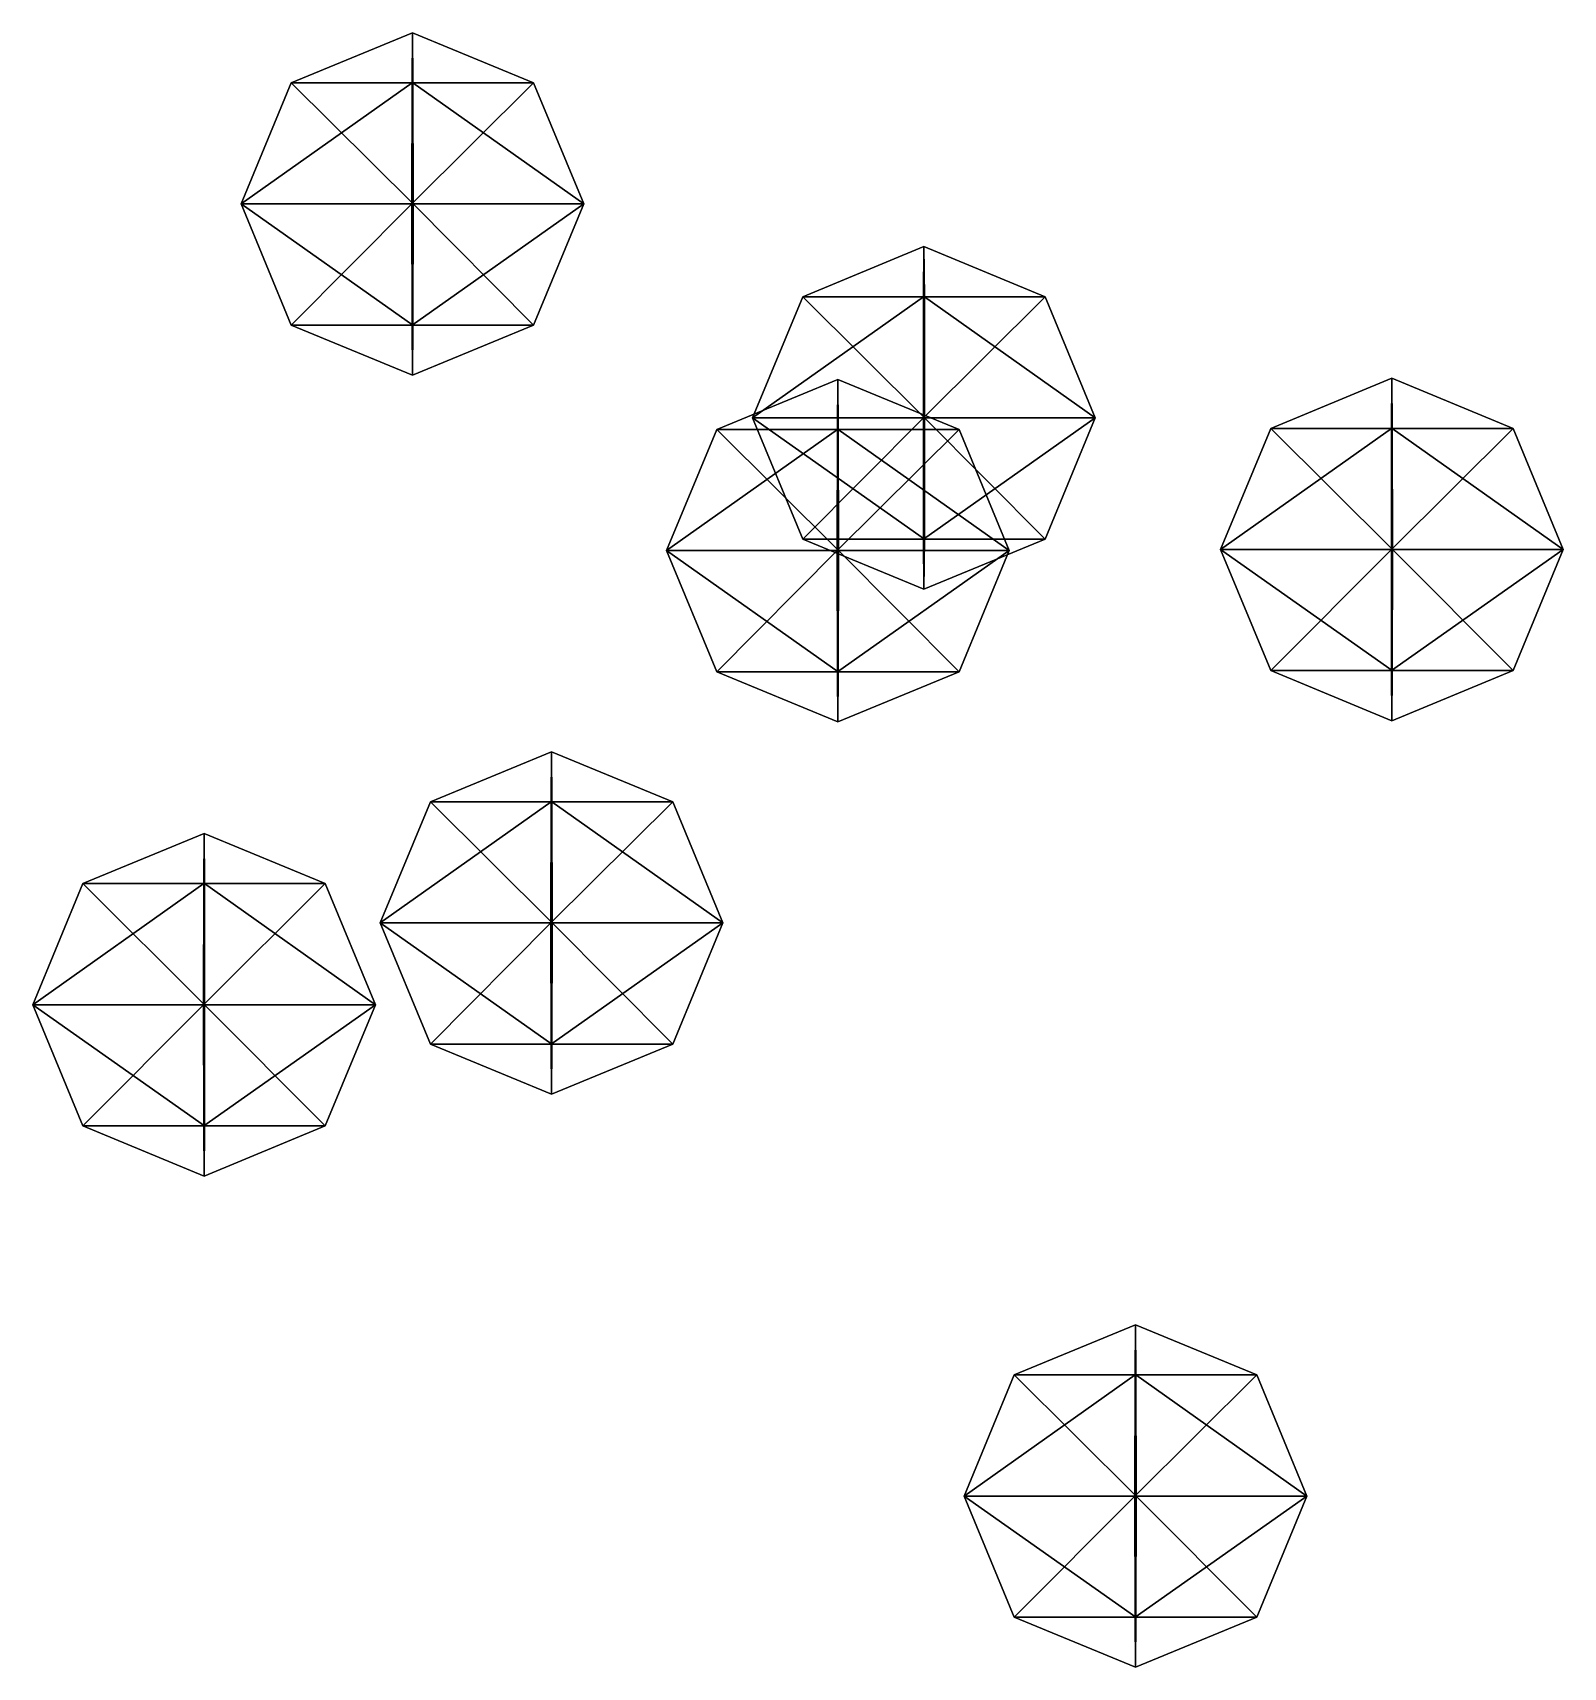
# Model space of a CAD drawing. Header units: metres. Extents: x -221 to 289, y -256 to 250.
# Drawn here: x 187.73 to 223.45, y -56.22 to -18.05 of the extents above; entities that cross this region are included whole.
import ezdxf

# ---------------------------------------------------------------- set-up
doc = ezdxf.new("R2010")
doc.units = ezdxf.units.M

msp = doc.modelspace()

# ---------------------------------------------------------------- linework, layer by layer
for p, q in [((196.59258, -18.046234, -926.6094), (193.76416, -19.217808, -926.5999)), ((196.59258, -18.046234, -926.6094), (196.58311, -19.217808, -929.4378)), ((196.59258, -18.046234, -926.6094), (199.42099, -19.217808, -926.61884)), ((196.59258, -18.046234, -926.6094), (196.60204, -19.217808, -923.78094)), ((193.76416, -19.217808, -926.5999), (192.59259, -22.046234, -926.596)), ((196.58311, -19.217808, -929.4378), (192.59259, -22.046234, -926.596)), ((196.60204, -19.217808, -923.78094), (193.76416, -19.217808, -926.5999)), ((193.76416, -19.217808, -926.5999), (196.58311, -19.217808, -929.4378)), ((193.76416, -19.217808, -926.5999), (196.60596, -22.046234, -922.6094)), ((196.58311, -19.217808, -929.4378), (196.5792, -22.046234, -930.6094)), ((199.42099, -19.217808, -926.61884), (196.5792, -22.046234, -930.6094)), ((196.58311, -19.217808, -929.4378), (199.42099, -19.217808, -926.61884)), ((199.42099, -19.217808, -926.61884), (196.60204, -19.217808, -923.78094)), ((196.60204, -19.217808, -923.78094), (200.59256, -22.046234, -926.62274)), ((196.60204, -19.217808, -923.78094), (196.60596, -22.046234, -922.6094)), ((199.42099, -19.217808, -926.61884), (200.59256, -22.046234, -926.62274)), ((196.60596, -22.046234, -922.6094), (192.59259, -22.046234, -926.596)), ((192.59259, -22.046234, -926.596), (196.5792, -22.046234, -930.6094)), ((192.59259, -22.046234, -926.596), (196.60204, -24.87466, -923.78094)), ((192.59259, -22.046234, -926.596), (193.76416, -24.87466, -926.5999)), ((196.5792, -22.046234, -930.6094), (193.76416, -24.87466, -926.5999)), ((196.5792, -22.046234, -930.6094), (200.59256, -22.046234, -926.62274)), ((196.5792, -22.046234, -930.6094), (196.58311, -24.87466, -929.4378)), ((200.59256, -22.046234, -926.62274), (196.58311, -24.87466, -929.4378)), ((196.60596, -22.046234, -922.6094), (196.60204, -24.87466, -923.78094)), ((200.59256, -22.046234, -926.62274), (196.60596, -22.046234, -922.6094)), ((196.60596, -22.046234, -922.6094), (199.42099, -24.87466, -926.61884)), ((200.59256, -22.046234, -926.62274), (199.42099, -24.87466, -926.61884)), ((208.53133, -23.041367, -926.74585), (205.70291, -24.21294, -926.7364)), ((208.53133, -23.041367, -926.74585), (208.52187, -24.21294, -929.5743)), ((208.53133, -23.041367, -926.74585), (211.35974, -24.21294, -926.7553)), ((208.53133, -23.041367, -926.74585), (208.54079, -24.21294, -923.9174)), ((205.70291, -24.21294, -926.7364), (204.53134, -27.041367, -926.7325)), ((208.52187, -24.21294, -929.5743), (204.53134, -27.041367, -926.7325)), ((208.54079, -24.21294, -923.9174), (205.70291, -24.21294, -926.7364)), ((205.70291, -24.21294, -926.7364), (208.52187, -24.21294, -929.5743)), ((205.70291, -24.21294, -926.7364), (208.54471, -27.041367, -922.74585)), ((208.52187, -24.21294, -929.5743), (208.51794, -27.041367, -930.74585)), ((211.35974, -24.21294, -926.7553), (208.51794, -27.041367, -930.74585)), ((208.52187, -24.21294, -929.5743), (211.35974, -24.21294, -926.7553)), ((211.35974, -24.21294, -926.7553), (208.54079, -24.21294, -923.9174)), ((208.54079, -24.21294, -923.9174), (212.53131, -27.041367, -926.7592)), ((208.54079, -24.21294, -923.9174), (208.54471, -27.041367, -922.74585)), ((211.35974, -24.21294, -926.7553), (212.53131, -27.041367, -926.7592)), ((196.60204, -24.87466, -923.78094), (193.76416, -24.87466, -926.5999)), ((193.76416, -24.87466, -926.5999), (196.58311, -24.87466, -929.4378)), ((193.76416, -24.87466, -926.5999), (196.59258, -26.046234, -926.6094)), ((196.58311, -24.87466, -929.4378), (199.42099, -24.87466, -926.61884)), ((196.58311, -24.87466, -929.4378), (196.59258, -26.046234, -926.6094)), ((199.42099, -24.87466, -926.61884), (196.59258, -26.046234, -926.6094)), ((196.60204, -24.87466, -923.78094), (196.59258, -26.046234, -926.6094)), ((199.42099, -24.87466, -926.61884), (196.60204, -24.87466, -923.78094)), ((206.52235, -26.140656, -933.91516), (203.69394, -27.31223, -933.9057)), ((206.52235, -26.140656, -933.91516), (206.5129, -27.31223, -936.7436)), ((206.52235, -26.140656, -933.91516), (209.35077, -27.31223, -933.9246)), ((206.52235, -26.140656, -933.91516), (206.53181, -27.31223, -931.08673)), ((219.45406, -26.114807, -941.6139), (216.62564, -27.28638, -941.60443)), ((219.45406, -26.114807, -941.6139), (219.4446, -27.28638, -944.4423)), ((219.45406, -26.114807, -941.6139), (222.28247, -27.28638, -941.62335)), ((219.45406, -26.114807, -941.6139), (219.46352, -27.28638, -938.78546)), ((208.54471, -27.041367, -922.74585), (204.53134, -27.041367, -926.7325)), ((204.53134, -27.041367, -926.7325), (208.51794, -27.041367, -930.74585)), ((204.53134, -27.041367, -926.7325), (208.54079, -29.869793, -923.9174)), ((204.53134, -27.041367, -926.7325), (205.70291, -29.869793, -926.7364)), ((208.51794, -27.041367, -930.74585), (205.70291, -29.869793, -926.7364)), ((208.51794, -27.041367, -930.74585), (212.53131, -27.041367, -926.7592)), ((208.51794, -27.041367, -930.74585), (208.52187, -29.869793, -929.5743)), ((212.53131, -27.041367, -926.7592), (208.52187, -29.869793, -929.5743)), ((208.54471, -27.041367, -922.74585), (208.54079, -29.869793, -923.9174)), ((212.53131, -27.041367, -926.7592), (208.54471, -27.041367, -922.74585)), ((208.54471, -27.041367, -922.74585), (211.35974, -29.869793, -926.7553)), ((212.53131, -27.041367, -926.7592), (211.35974, -29.869793, -926.7553)), ((203.69394, -27.31223, -933.9057), (202.52237, -30.140656, -933.9018)), ((206.5129, -27.31223, -936.7436), (202.52237, -30.140656, -933.9018)), ((206.53181, -27.31223, -931.08673), (203.69394, -27.31223, -933.9057)), ((203.69394, -27.31223, -933.9057), (206.5129, -27.31223, -936.7436)), ((203.69394, -27.31223, -933.9057), (206.53574, -30.140656, -929.91516)), ((206.5129, -27.31223, -936.7436), (206.50897, -30.140656, -937.91516)), ((209.35077, -27.31223, -933.9246), (206.50897, -30.140656, -937.91516)), ((206.5129, -27.31223, -936.7436), (209.35077, -27.31223, -933.9246)), ((209.35077, -27.31223, -933.9246), (206.53181, -27.31223, -931.08673)), ((206.53181, -27.31223, -931.08673), (210.52234, -30.140656, -933.9285)), ((206.53181, -27.31223, -931.08673), (206.53574, -30.140656, -929.91516)), ((209.35077, -27.31223, -933.9246), (210.52234, -30.140656, -933.9285)), ((216.62564, -27.28638, -941.60443), (215.45407, -30.114807, -941.6005)), ((219.4446, -27.28638, -944.4423), (215.45407, -30.114807, -941.6005)), ((219.46352, -27.28638, -938.78546), (216.62564, -27.28638, -941.60443)), ((216.62564, -27.28638, -941.60443), (219.4446, -27.28638, -944.4423)), ((216.62564, -27.28638, -941.60443), (219.46744, -30.114807, -937.6139)), ((219.4446, -27.28638, -944.4423), (219.44067, -30.114807, -945.6139)), ((222.28247, -27.28638, -941.62335), (219.44067, -30.114807, -945.6139)), ((219.4446, -27.28638, -944.4423), (222.28247, -27.28638, -941.62335)), ((222.28247, -27.28638, -941.62335), (219.46352, -27.28638, -938.78546)), ((219.46352, -27.28638, -938.78546), (223.45404, -30.114807, -941.62726)), ((219.46352, -27.28638, -938.78546), (219.46744, -30.114807, -937.6139)), ((222.28247, -27.28638, -941.62335), (223.45404, -30.114807, -941.62726)), ((206.53574, -30.140656, -929.91516), (202.52237, -30.140656, -933.9018)), ((202.52237, -30.140656, -933.9018), (206.50897, -30.140656, -937.91516)), ((202.52237, -30.140656, -933.9018), (206.53181, -32.96908, -931.08673)), ((202.52237, -30.140656, -933.9018), (203.69394, -32.96908, -933.9057)), ((206.50897, -30.140656, -937.91516), (203.69394, -32.96908, -933.9057)), ((208.54079, -29.869793, -923.9174), (205.70291, -29.869793, -926.7364)), ((205.70291, -29.869793, -926.7364), (208.52187, -29.869793, -929.5743)), ((205.70291, -29.869793, -926.7364), (208.53133, -31.041367, -926.74585)), ((206.50897, -30.140656, -937.91516), (210.52234, -30.140656, -933.9285)), ((206.50897, -30.140656, -937.91516), (206.5129, -32.96908, -936.7436)), ((210.52234, -30.140656, -933.9285), (206.5129, -32.96908, -936.7436)), ((206.53574, -30.140656, -929.91516), (206.53181, -32.96908, -931.08673)), ((210.52234, -30.140656, -933.9285), (206.53574, -30.140656, -929.91516)), ((206.53574, -30.140656, -929.91516), (209.35077, -32.96908, -933.9246)), ((208.52187, -29.869793, -929.5743), (211.35974, -29.869793, -926.7553)), ((208.52187, -29.869793, -929.5743), (208.53133, -31.041367, -926.74585)), ((211.35974, -29.869793, -926.7553), (208.53133, -31.041367, -926.74585)), ((208.54079, -29.869793, -923.9174), (208.53133, -31.041367, -926.74585)), ((211.35974, -29.869793, -926.7553), (208.54079, -29.869793, -923.9174)), ((210.52234, -30.140656, -933.9285), (209.35077, -32.96908, -933.9246)), ((219.46744, -30.114807, -937.6139), (215.45407, -30.114807, -941.6005)), ((215.45407, -30.114807, -941.6005), (219.44067, -30.114807, -945.6139)), ((215.45407, -30.114807, -941.6005), (219.46352, -32.943233, -938.78546)), ((215.45407, -30.114807, -941.6005), (216.62564, -32.943233, -941.60443)), ((219.44067, -30.114807, -945.6139), (216.62564, -32.943233, -941.60443)), ((219.44067, -30.114807, -945.6139), (223.45404, -30.114807, -941.62726)), ((219.44067, -30.114807, -945.6139), (219.4446, -32.943233, -944.4423)), ((223.45404, -30.114807, -941.62726), (219.4446, -32.943233, -944.4423)), ((219.46744, -30.114807, -937.6139), (219.46352, -32.943233, -938.78546)), ((223.45404, -30.114807, -941.62726), (219.46744, -30.114807, -937.6139)), ((219.46744, -30.114807, -937.6139), (222.28247, -32.943233, -941.62335)), ((223.45404, -30.114807, -941.62726), (222.28247, -32.943233, -941.62335)), ((206.53181, -32.96908, -931.08673), (203.69394, -32.96908, -933.9057)), ((203.69394, -32.96908, -933.9057), (206.5129, -32.96908, -936.7436)), ((203.69394, -32.96908, -933.9057), (206.52235, -34.140656, -933.91516)), ((206.5129, -32.96908, -936.7436), (209.35077, -32.96908, -933.9246)), ((206.5129, -32.96908, -936.7436), (206.52235, -34.140656, -933.91516)), ((209.35077, -32.96908, -933.9246), (206.52235, -34.140656, -933.91516)), ((206.53181, -32.96908, -931.08673), (206.52235, -34.140656, -933.91516)), ((209.35077, -32.96908, -933.9246), (206.53181, -32.96908, -931.08673)), ((219.46352, -32.943233, -938.78546), (216.62564, -32.943233, -941.60443)), ((216.62564, -32.943233, -941.60443), (219.4446, -32.943233, -944.4423)), ((216.62564, -32.943233, -941.60443), (219.45406, -34.114807, -941.6139)), ((219.4446, -32.943233, -944.4423), (222.28247, -32.943233, -941.62335)), ((219.4446, -32.943233, -944.4423), (219.45406, -34.114807, -941.6139)), ((222.28247, -32.943233, -941.62335), (219.45406, -34.114807, -941.6139)), ((219.46352, -32.943233, -938.78546), (219.45406, -34.114807, -941.6139)), ((222.28247, -32.943233, -941.62335), (219.46352, -32.943233, -938.78546)), ((199.83812, -34.835526, -922.66113), (197.0097, -36.0071, -922.6517)), ((199.83812, -34.835526, -922.66113), (199.82866, -36.0071, -925.48956)), ((199.83812, -34.835526, -922.66113), (202.66653, -36.0071, -922.6706)), ((199.83812, -34.835526, -922.66113), (199.84758, -36.0071, -919.8327)), ((197.0097, -36.0071, -922.6517), (195.83813, -38.835526, -922.64777)), ((199.82866, -36.0071, -925.48956), (195.83813, -38.835526, -922.64777)), ((199.84758, -36.0071, -919.8327), (197.0097, -36.0071, -922.6517)), ((197.0097, -36.0071, -922.6517), (199.82866, -36.0071, -925.48956)), ((197.0097, -36.0071, -922.6517), (199.8515, -38.835526, -918.66113)), ((199.82866, -36.0071, -925.48956), (199.82474, -38.835526, -926.66113)), ((202.66653, -36.0071, -922.6706), (199.82474, -38.835526, -926.66113)), ((199.82866, -36.0071, -925.48956), (202.66653, -36.0071, -922.6706)), ((202.66653, -36.0071, -922.6706), (199.84758, -36.0071, -919.8327)), ((199.84758, -36.0071, -919.8327), (203.8381, -38.835526, -922.6745)), ((199.84758, -36.0071, -919.8327), (199.8515, -38.835526, -918.66113)), ((202.66653, -36.0071, -922.6706), (203.8381, -38.835526, -922.6745)), ((191.72829, -36.744644, -938.62976), (188.89987, -37.916218, -938.6203)), ((191.72829, -36.744644, -938.62976), (191.71883, -37.916218, -941.4582)), ((191.72829, -36.744644, -938.62976), (194.5567, -37.916218, -938.6392)), ((191.72829, -36.744644, -938.62976), (191.73775, -37.916218, -935.80133)), ((188.89987, -37.916218, -938.6203), (187.7283, -40.744644, -938.6164)), ((191.71883, -37.916218, -941.4582), (187.7283, -40.744644, -938.6164)), ((191.73775, -37.916218, -935.80133), (188.89987, -37.916218, -938.6203)), ((188.89987, -37.916218, -938.6203), (191.71883, -37.916218, -941.4582)), ((188.89987, -37.916218, -938.6203), (191.74167, -40.744644, -934.62976)), ((191.71883, -37.916218, -941.4582), (191.7149, -40.744644, -942.62976)), ((194.5567, -37.916218, -938.6392), (191.7149, -40.744644, -942.62976)), ((191.71883, -37.916218, -941.4582), (194.5567, -37.916218, -938.6392)), ((194.5567, -37.916218, -938.6392), (191.73775, -37.916218, -935.80133)), ((191.73775, -37.916218, -935.80133), (195.72827, -40.744644, -938.6431)), ((191.73775, -37.916218, -935.80133), (191.74167, -40.744644, -934.62976)), ((194.5567, -37.916218, -938.6392), (195.72827, -40.744644, -938.6431)), ((199.8515, -38.835526, -918.66113), (195.83813, -38.835526, -922.64777)), ((195.83813, -38.835526, -922.64777), (199.82474, -38.835526, -926.66113)), ((195.83813, -38.835526, -922.64777), (199.84758, -41.66395, -919.8327)), ((195.83813, -38.835526, -922.64777), (197.0097, -41.66395, -922.6517)), ((199.82474, -38.835526, -926.66113), (197.0097, -41.66395, -922.6517)), ((199.82474, -38.835526, -926.66113), (203.8381, -38.835526, -922.6745)), ((199.82474, -38.835526, -926.66113), (199.82866, -41.66395, -925.48956)), ((203.8381, -38.835526, -922.6745), (199.82866, -41.66395, -925.48956)), ((199.8515, -38.835526, -918.66113), (199.84758, -41.66395, -919.8327)), ((203.8381, -38.835526, -922.6745), (199.8515, -38.835526, -918.66113)), ((199.8515, -38.835526, -918.66113), (202.66653, -41.66395, -922.6706)), ((203.8381, -38.835526, -922.6745), (202.66653, -41.66395, -922.6706)), ((191.74167, -40.744644, -934.62976), (187.7283, -40.744644, -938.6164)), ((187.7283, -40.744644, -938.6164), (191.7149, -40.744644, -942.62976)), ((187.7283, -40.744644, -938.6164), (191.73775, -43.57307, -935.80133)), ((187.7283, -40.744644, -938.6164), (188.89987, -43.57307, -938.6203)), ((191.7149, -40.744644, -942.62976), (188.89987, -43.57307, -938.6203)), ((191.7149, -40.744644, -942.62976), (195.72827, -40.744644, -938.6431)), ((191.7149, -40.744644, -942.62976), (191.71883, -43.57307, -941.4582)), ((195.72827, -40.744644, -938.6431), (191.71883, -43.57307, -941.4582)), ((191.74167, -40.744644, -934.62976), (191.73775, -43.57307, -935.80133)), ((195.72827, -40.744644, -938.6431), (191.74167, -40.744644, -934.62976)), ((191.74167, -40.744644, -934.62976), (194.5567, -43.57307, -938.6392)), ((195.72827, -40.744644, -938.6431), (194.5567, -43.57307, -938.6392)), ((199.84758, -41.66395, -919.8327), (197.0097, -41.66395, -922.6517)), ((197.0097, -41.66395, -922.6517), (199.82866, -41.66395, -925.48956)), ((197.0097, -41.66395, -922.6517), (199.83812, -42.835526, -922.66113)), ((199.82866, -41.66395, -925.48956), (202.66653, -41.66395, -922.6706)), ((199.82866, -41.66395, -925.48956), (199.83812, -42.835526, -922.66113)), ((202.66653, -41.66395, -922.6706), (199.83812, -42.835526, -922.66113)), ((199.84758, -41.66395, -919.8327), (199.83812, -42.835526, -922.66113)), ((202.66653, -41.66395, -922.6706), (199.84758, -41.66395, -919.8327)), ((191.73775, -43.57307, -935.80133), (188.89987, -43.57307, -938.6203)), ((188.89987, -43.57307, -938.6203), (191.71883, -43.57307, -941.4582)), ((188.89987, -43.57307, -938.6203), (191.72829, -44.744644, -938.62976)), ((191.71883, -43.57307, -941.4582), (194.5567, -43.57307, -938.6392)), ((191.71883, -43.57307, -941.4582), (191.72829, -44.744644, -938.62976)), ((194.5567, -43.57307, -938.6392), (191.72829, -44.744644, -938.62976)), ((191.73775, -43.57307, -935.80133), (191.72829, -44.744644, -938.62976)), ((194.5567, -43.57307, -938.6392), (191.73775, -43.57307, -935.80133)), ((213.46877, -48.21576, -918.417), (210.64035, -49.387333, -918.40753)), ((213.46877, -48.21576, -918.417), (213.4593, -49.387333, -921.2454)), ((213.46877, -48.21576, -918.417), (216.29718, -49.387333, -918.42645)), ((213.46877, -48.21576, -918.417), (213.47823, -49.387333, -915.58856)), ((210.64035, -49.387333, -918.40753), (209.46878, -52.21576, -918.4036)), ((213.4593, -49.387333, -921.2454), (209.46878, -52.21576, -918.4036)), ((213.47823, -49.387333, -915.58856), (210.64035, -49.387333, -918.40753)), ((210.64035, -49.387333, -918.40753), (213.4593, -49.387333, -921.2454)), ((210.64035, -49.387333, -918.40753), (213.48215, -52.21576, -914.417)), ((213.4593, -49.387333, -921.2454), (213.45538, -52.21576, -922.417)), ((216.29718, -49.387333, -918.42645), (213.45538, -52.21576, -922.417)), ((213.4593, -49.387333, -921.2454), (216.29718, -49.387333, -918.42645)), ((216.29718, -49.387333, -918.42645), (213.47823, -49.387333, -915.58856)), ((213.47823, -49.387333, -915.58856), (217.46875, -52.21576, -918.43036)), ((213.47823, -49.387333, -915.58856), (213.48215, -52.21576, -914.417)), ((216.29718, -49.387333, -918.42645), (217.46875, -52.21576, -918.43036)), ((213.48215, -52.21576, -914.417), (209.46878, -52.21576, -918.4036)), ((209.46878, -52.21576, -918.4036), (213.45538, -52.21576, -922.417)), ((209.46878, -52.21576, -918.4036), (213.47823, -55.044186, -915.58856)), ((209.46878, -52.21576, -918.4036), (210.64035, -55.044186, -918.40753)), ((213.45538, -52.21576, -922.417), (210.64035, -55.044186, -918.40753)), ((213.45538, -52.21576, -922.417), (217.46875, -52.21576, -918.43036)), ((213.45538, -52.21576, -922.417), (213.4593, -55.044186, -921.2454)), ((217.46875, -52.21576, -918.43036), (213.4593, -55.044186, -921.2454)), ((213.48215, -52.21576, -914.417), (213.47823, -55.044186, -915.58856)), ((217.46875, -52.21576, -918.43036), (213.48215, -52.21576, -914.417)), ((213.48215, -52.21576, -914.417), (216.29718, -55.044186, -918.42645)), ((217.46875, -52.21576, -918.43036), (216.29718, -55.044186, -918.42645)), ((213.47823, -55.044186, -915.58856), (210.64035, -55.044186, -918.40753)), ((210.64035, -55.044186, -918.40753), (213.4593, -55.044186, -921.2454)), ((210.64035, -55.044186, -918.40753), (213.46877, -56.21576, -918.417)), ((213.4593, -55.044186, -921.2454), (216.29718, -55.044186, -918.42645)), ((213.4593, -55.044186, -921.2454), (213.46877, -56.21576, -918.417)), ((216.29718, -55.044186, -918.42645), (213.46877, -56.21576, -918.417)), ((213.47823, -55.044186, -915.58856), (213.46877, -56.21576, -918.417)), ((216.29718, -55.044186, -918.42645), (213.47823, -55.044186, -915.58856))]:
    msp.add_line(p, q)
for points in [[(196.60204, -19.217808, -923.78094), (196.59258, -18.046234, -926.6094), (193.76416, -19.217808, -926.5999), (193.76427, -19.217709, -926.5998)], [(193.76416, -19.217808, -926.5999), (196.59258, -18.046234, -926.6094), (196.58311, -19.217808, -929.4378), (196.58322, -19.217709, -929.4377)], [(196.58311, -19.217808, -929.4378), (196.59258, -18.046234, -926.6094), (199.42099, -19.217808, -926.61884), (199.4211, -19.217709, -926.6187)], [(199.42099, -19.217808, -926.61884), (196.59258, -18.046234, -926.6094), (196.60204, -19.217808, -923.78094), (196.60214, -19.217709, -923.7808)], [(192.59259, -22.046234, -926.596), (193.76416, -19.217808, -926.5999), (196.58311, -19.217808, -929.4378), (196.58322, -19.217709, -929.4377)], [(196.60596, -22.046234, -922.6094), (193.76416, -19.217808, -926.5999), (192.59259, -22.046234, -926.596), (192.5927, -22.046135, -926.5959)], [(192.59259, -22.046234, -926.596), (196.58311, -19.217808, -929.4378), (196.5792, -22.046234, -930.6094), (196.5793, -22.046135, -930.60925)], [(196.60596, -22.046234, -922.6094), (196.60204, -19.217808, -923.78094), (193.76416, -19.217808, -926.5999), (193.76427, -19.217709, -926.5998)], [(196.5792, -22.046234, -930.6094), (196.58311, -19.217808, -929.4378), (199.42099, -19.217808, -926.61884), (199.4211, -19.217709, -926.6187)], [(196.5792, -22.046234, -930.6094), (199.42099, -19.217808, -926.61884), (200.59256, -22.046234, -926.62274), (200.59267, -22.046135, -926.6226)], [(200.59256, -22.046234, -926.62274), (199.42099, -19.217808, -926.61884), (196.60204, -19.217808, -923.78094), (196.60214, -19.217709, -923.7808)], [(200.59256, -22.046234, -926.62274), (196.60204, -19.217808, -923.78094), (196.60596, -22.046234, -922.6094), (196.60606, -22.046135, -922.60925)], [(196.5792, -22.046234, -930.6094), (196.5792, -22.046234, -930.6094), (192.59259, -22.046234, -926.596), (192.5927, -22.046135, -926.5959)], [(196.60204, -24.87466, -923.78094), (196.60596, -22.046234, -922.6094), (192.59259, -22.046234, -926.596), (192.5927, -22.046135, -926.5959)], [(193.76416, -24.87466, -926.5999), (192.59259, -22.046234, -926.596), (196.5792, -22.046234, -930.6094), (196.5793, -22.046135, -930.60925)], [(196.60204, -24.87466, -923.78094), (192.59259, -22.046234, -926.596), (193.76416, -24.87466, -926.5999), (193.76427, -24.874561, -926.5998)], [(193.76416, -24.87466, -926.5999), (196.5792, -22.046234, -930.6094), (196.58311, -24.87466, -929.4378), (196.58322, -24.874561, -929.4377)], [(196.58311, -24.87466, -929.4378), (196.5792, -22.046234, -930.6094), (200.59256, -22.046234, -926.62274), (200.59267, -22.046135, -926.6226)], [(196.58311, -24.87466, -929.4378), (200.59256, -22.046234, -926.62274), (199.42099, -24.87466, -926.61884), (199.4211, -24.874561, -926.6187)], [(199.42099, -24.87466, -926.61884), (196.60596, -22.046234, -922.6094), (196.60204, -24.87466, -923.78094), (196.60214, -24.874561, -923.7808)], [(199.42099, -24.87466, -926.61884), (200.59256, -22.046234, -926.62274), (196.60596, -22.046234, -922.6094), (196.60606, -22.046135, -922.60925)], [(208.54079, -24.21294, -923.9174), (208.53133, -23.041367, -926.74585), (205.70291, -24.21294, -926.7364), (205.70302, -24.212841, -926.73627)], [(205.70291, -24.21294, -926.7364), (208.53133, -23.041367, -926.74585), (208.52187, -24.21294, -929.5743), (208.52197, -24.212841, -929.57416)], [(208.52187, -24.21294, -929.5743), (208.53133, -23.041367, -926.74585), (211.35974, -24.21294, -926.7553), (211.35985, -24.212841, -926.7552)], [(211.35974, -24.21294, -926.7553), (208.53133, -23.041367, -926.74585), (208.54079, -24.21294, -923.9174), (208.5409, -24.212841, -923.9173)], [(204.53134, -27.041367, -926.7325), (205.70291, -24.21294, -926.7364), (208.52187, -24.21294, -929.5743), (208.52197, -24.212841, -929.57416)], [(208.54471, -27.041367, -922.74585), (205.70291, -24.21294, -926.7364), (204.53134, -27.041367, -926.7325), (204.53145, -27.041267, -926.73236)], [(204.53134, -27.041367, -926.7325), (208.52187, -24.21294, -929.5743), (208.51794, -27.041367, -930.74585), (208.51805, -27.041267, -930.7457)], [(208.54471, -27.041367, -922.74585), (208.54079, -24.21294, -923.9174), (205.70291, -24.21294, -926.7364), (205.70302, -24.212841, -926.73627)], [(208.51794, -27.041367, -930.74585), (208.52187, -24.21294, -929.5743), (211.35974, -24.21294, -926.7553), (211.35985, -24.212841, -926.7552)], [(208.51794, -27.041367, -930.74585), (211.35974, -24.21294, -926.7553), (212.53131, -27.041367, -926.7592), (212.53142, -27.041267, -926.7591)], [(212.53131, -27.041367, -926.7592), (211.35974, -24.21294, -926.7553), (208.54079, -24.21294, -923.9174), (208.5409, -24.212841, -923.9173)], [(212.53131, -27.041367, -926.7592), (208.54079, -24.21294, -923.9174), (208.54471, -27.041367, -922.74585), (208.54482, -27.041267, -922.7457)], [(196.58311, -24.87466, -929.4378), (196.58311, -24.87466, -929.4378), (193.76416, -24.87466, -926.5999), (193.76427, -24.874561, -926.5998)], [(196.59258, -26.046234, -926.6094), (196.60204, -24.87466, -923.78094), (193.76416, -24.87466, -926.5999), (193.76427, -24.874561, -926.5998)], [(196.59258, -26.046234, -926.6094), (193.76416, -24.87466, -926.5999), (196.58311, -24.87466, -929.4378), (196.58322, -24.874561, -929.4377)], [(196.59258, -26.046234, -926.6094), (196.58311, -24.87466, -929.4378), (199.42099, -24.87466, -926.61884), (199.4211, -24.874561, -926.6187)], [(196.59258, -26.046234, -926.6094), (199.42099, -24.87466, -926.61884), (196.60204, -24.87466, -923.78094), (196.60214, -24.874561, -923.7808)], [(206.53181, -27.31223, -931.08673), (206.52235, -26.140656, -933.91516), (203.69394, -27.31223, -933.9057), (203.69405, -27.31213, -933.9056)], [(203.69394, -27.31223, -933.9057), (206.52235, -26.140656, -933.91516), (206.5129, -27.31223, -936.7436), (206.513, -27.31213, -936.74347)], [(206.5129, -27.31223, -936.7436), (206.52235, -26.140656, -933.91516), (209.35077, -27.31223, -933.9246), (209.35088, -27.31213, -933.9245)], [(209.35077, -27.31223, -933.9246), (206.52235, -26.140656, -933.91516), (206.53181, -27.31223, -931.08673), (206.53192, -27.31213, -931.0866)], [(219.46352, -27.28638, -938.78546), (219.45406, -26.114807, -941.6139), (216.62564, -27.28638, -941.60443), (216.62575, -27.286282, -941.6043)], [(216.62564, -27.28638, -941.60443), (219.45406, -26.114807, -941.6139), (219.4446, -27.28638, -944.4423), (219.4447, -27.286282, -944.4422)], [(219.4446, -27.28638, -944.4423), (219.45406, -26.114807, -941.6139), (222.28247, -27.28638, -941.62335), (222.28258, -27.286282, -941.6232)], [(222.28247, -27.28638, -941.62335), (219.45406, -26.114807, -941.6139), (219.46352, -27.28638, -938.78546), (219.46362, -27.286282, -938.78534)], [(208.51794, -27.041367, -930.74585), (208.51794, -27.041367, -930.74585), (204.53134, -27.041367, -926.7325), (204.53145, -27.041267, -926.73236)], [(208.54079, -29.869793, -923.9174), (208.54471, -27.041367, -922.74585), (204.53134, -27.041367, -926.7325), (204.53145, -27.041267, -926.73236)], [(205.70291, -29.869793, -926.7364), (204.53134, -27.041367, -926.7325), (208.51794, -27.041367, -930.74585), (208.51805, -27.041267, -930.7457)], [(208.54079, -29.869793, -923.9174), (204.53134, -27.041367, -926.7325), (205.70291, -29.869793, -926.7364), (205.70302, -29.869694, -926.73627)], [(205.70291, -29.869793, -926.7364), (208.51794, -27.041367, -930.74585), (208.52187, -29.869793, -929.5743), (208.52197, -29.869694, -929.57416)], [(208.52187, -29.869793, -929.5743), (208.51794, -27.041367, -930.74585), (212.53131, -27.041367, -926.7592), (212.53142, -27.041267, -926.7591)], [(208.52187, -29.869793, -929.5743), (212.53131, -27.041367, -926.7592), (211.35974, -29.869793, -926.7553), (211.35985, -29.869694, -926.7552)], [(211.35974, -29.869793, -926.7553), (208.54471, -27.041367, -922.74585), (208.54079, -29.869793, -923.9174), (208.5409, -29.869694, -923.9173)], [(211.35974, -29.869793, -926.7553), (212.53131, -27.041367, -926.7592), (208.54471, -27.041367, -922.74585), (208.54482, -27.041267, -922.7457)], [(202.52237, -30.140656, -933.9018), (203.69394, -27.31223, -933.9057), (206.5129, -27.31223, -936.7436), (206.513, -27.31213, -936.74347)], [(206.53574, -30.140656, -929.91516), (203.69394, -27.31223, -933.9057), (202.52237, -30.140656, -933.9018), (202.52248, -30.140556, -933.9017)], [(202.52237, -30.140656, -933.9018), (206.5129, -27.31223, -936.7436), (206.50897, -30.140656, -937.91516), (206.50908, -30.140556, -937.91504)], [(206.53574, -30.140656, -929.91516), (206.53181, -27.31223, -931.08673), (203.69394, -27.31223, -933.9057), (203.69405, -27.31213, -933.9056)], [(206.50897, -30.140656, -937.91516), (206.5129, -27.31223, -936.7436), (209.35077, -27.31223, -933.9246), (209.35088, -27.31213, -933.9245)], [(206.50897, -30.140656, -937.91516), (209.35077, -27.31223, -933.9246), (210.52234, -30.140656, -933.9285), (210.52245, -30.140556, -933.9284)], [(210.52234, -30.140656, -933.9285), (209.35077, -27.31223, -933.9246), (206.53181, -27.31223, -931.08673), (206.53192, -27.31213, -931.0866)], [(210.52234, -30.140656, -933.9285), (206.53181, -27.31223, -931.08673), (206.53574, -30.140656, -929.91516), (206.53584, -30.140556, -929.91504)], [(215.45407, -30.114807, -941.6005), (216.62564, -27.28638, -941.60443), (219.4446, -27.28638, -944.4423), (219.4447, -27.286282, -944.4422)], [(219.46744, -30.114807, -937.6139), (216.62564, -27.28638, -941.60443), (215.45407, -30.114807, -941.6005), (215.45418, -30.114708, -941.6004)], [(215.45407, -30.114807, -941.6005), (219.4446, -27.28638, -944.4423), (219.44067, -30.114807, -945.6139), (219.44078, -30.114708, -945.6138)], [(219.46744, -30.114807, -937.6139), (219.46352, -27.28638, -938.78546), (216.62564, -27.28638, -941.60443), (216.62575, -27.286282, -941.6043)], [(219.44067, -30.114807, -945.6139), (219.4446, -27.28638, -944.4423), (222.28247, -27.28638, -941.62335), (222.28258, -27.286282, -941.6232)], [(219.44067, -30.114807, -945.6139), (222.28247, -27.28638, -941.62335), (223.45404, -30.114807, -941.62726), (223.45415, -30.114708, -941.62714)], [(223.45404, -30.114807, -941.62726), (222.28247, -27.28638, -941.62335), (219.46352, -27.28638, -938.78546), (219.46362, -27.286282, -938.78534)], [(223.45404, -30.114807, -941.62726), (219.46352, -27.28638, -938.78546), (219.46744, -30.114807, -937.6139), (219.46754, -30.114708, -937.6138)], [(206.50897, -30.140656, -937.91516), (206.50897, -30.140656, -937.91516), (202.52237, -30.140656, -933.9018), (202.52248, -30.140556, -933.9017)], [(206.53181, -32.96908, -931.08673), (206.53574, -30.140656, -929.91516), (202.52237, -30.140656, -933.9018), (202.52248, -30.140556, -933.9017)], [(203.69394, -32.96908, -933.9057), (202.52237, -30.140656, -933.9018), (206.50897, -30.140656, -937.91516), (206.50908, -30.140556, -937.91504)], [(206.53181, -32.96908, -931.08673), (202.52237, -30.140656, -933.9018), (203.69394, -32.96908, -933.9057), (203.69405, -32.968983, -933.9056)], [(203.69394, -32.96908, -933.9057), (206.50897, -30.140656, -937.91516), (206.5129, -32.96908, -936.7436), (206.513, -32.968983, -936.74347)], [(208.52187, -29.869793, -929.5743), (208.52187, -29.869793, -929.5743), (205.70291, -29.869793, -926.7364), (205.70302, -29.869694, -926.73627)], [(208.53133, -31.041367, -926.74585), (208.54079, -29.869793, -923.9174), (205.70291, -29.869793, -926.7364), (205.70302, -29.869694, -926.73627)], [(208.53133, -31.041367, -926.74585), (205.70291, -29.869793, -926.7364), (208.52187, -29.869793, -929.5743), (208.52197, -29.869694, -929.57416)], [(206.5129, -32.96908, -936.7436), (206.50897, -30.140656, -937.91516), (210.52234, -30.140656, -933.9285), (210.52245, -30.140556, -933.9284)], [(206.5129, -32.96908, -936.7436), (210.52234, -30.140656, -933.9285), (209.35077, -32.96908, -933.9246), (209.35088, -32.968983, -933.9245)], [(209.35077, -32.96908, -933.9246), (206.53574, -30.140656, -929.91516), (206.53181, -32.96908, -931.08673), (206.53192, -32.968983, -931.0866)], [(209.35077, -32.96908, -933.9246), (210.52234, -30.140656, -933.9285), (206.53574, -30.140656, -929.91516), (206.53584, -30.140556, -929.91504)], [(208.53133, -31.041367, -926.74585), (208.52187, -29.869793, -929.5743), (211.35974, -29.869793, -926.7553), (211.35985, -29.869694, -926.7552)], [(208.53133, -31.041367, -926.74585), (211.35974, -29.869793, -926.7553), (208.54079, -29.869793, -923.9174), (208.5409, -29.869694, -923.9173)], [(219.44067, -30.114807, -945.6139), (219.44067, -30.114807, -945.6139), (215.45407, -30.114807, -941.6005), (215.45418, -30.114708, -941.6004)], [(219.46352, -32.943233, -938.78546), (219.46744, -30.114807, -937.6139), (215.45407, -30.114807, -941.6005), (215.45418, -30.114708, -941.6004)], [(216.62564, -32.943233, -941.60443), (215.45407, -30.114807, -941.6005), (219.44067, -30.114807, -945.6139), (219.44078, -30.114708, -945.6138)], [(219.46352, -32.943233, -938.78546), (215.45407, -30.114807, -941.6005), (216.62564, -32.943233, -941.60443), (216.62575, -32.943134, -941.6043)], [(216.62564, -32.943233, -941.60443), (219.44067, -30.114807, -945.6139), (219.4446, -32.943233, -944.4423), (219.4447, -32.943134, -944.4422)], [(219.4446, -32.943233, -944.4423), (219.44067, -30.114807, -945.6139), (223.45404, -30.114807, -941.62726), (223.45415, -30.114708, -941.62714)], [(219.4446, -32.943233, -944.4423), (223.45404, -30.114807, -941.62726), (222.28247, -32.943233, -941.62335), (222.28258, -32.943134, -941.6232)], [(222.28247, -32.943233, -941.62335), (219.46744, -30.114807, -937.6139), (219.46352, -32.943233, -938.78546), (219.46362, -32.943134, -938.78534)], [(222.28247, -32.943233, -941.62335), (223.45404, -30.114807, -941.62726), (219.46744, -30.114807, -937.6139), (219.46754, -30.114708, -937.6138)], [(206.5129, -32.96908, -936.7436), (206.5129, -32.96908, -936.7436), (203.69394, -32.96908, -933.9057), (203.69405, -32.968983, -933.9056)], [(206.52235, -34.140656, -933.91516), (206.53181, -32.96908, -931.08673), (203.69394, -32.96908, -933.9057), (203.69405, -32.968983, -933.9056)], [(206.52235, -34.140656, -933.91516), (203.69394, -32.96908, -933.9057), (206.5129, -32.96908, -936.7436), (206.513, -32.968983, -936.74347)], [(206.52235, -34.140656, -933.91516), (206.5129, -32.96908, -936.7436), (209.35077, -32.96908, -933.9246), (209.35088, -32.968983, -933.9245)], [(206.52235, -34.140656, -933.91516), (209.35077, -32.96908, -933.9246), (206.53181, -32.96908, -931.08673), (206.53192, -32.968983, -931.0866)], [(219.4446, -32.943233, -944.4423), (219.4446, -32.943233, -944.4423), (216.62564, -32.943233, -941.60443), (216.62575, -32.943134, -941.6043)], [(219.45406, -34.114807, -941.6139), (219.46352, -32.943233, -938.78546), (216.62564, -32.943233, -941.60443), (216.62575, -32.943134, -941.6043)], [(219.45406, -34.114807, -941.6139), (216.62564, -32.943233, -941.60443), (219.4446, -32.943233, -944.4423), (219.4447, -32.943134, -944.4422)], [(219.45406, -34.114807, -941.6139), (219.4446, -32.943233, -944.4423), (222.28247, -32.943233, -941.62335), (222.28258, -32.943134, -941.6232)], [(219.45406, -34.114807, -941.6139), (222.28247, -32.943233, -941.62335), (219.46352, -32.943233, -938.78546), (219.46362, -32.943134, -938.78534)], [(199.84758, -36.0071, -919.8327), (199.83812, -34.835526, -922.66113), (197.0097, -36.0071, -922.6517), (197.00981, -36.007, -922.65155)], [(197.0097, -36.0071, -922.6517), (199.83812, -34.835526, -922.66113), (199.82866, -36.0071, -925.48956), (199.82877, -36.007, -925.48944)], [(199.82866, -36.0071, -925.48956), (199.83812, -34.835526, -922.66113), (202.66653, -36.0071, -922.6706), (202.66664, -36.007, -922.6705)], [(202.66653, -36.0071, -922.6706), (199.83812, -34.835526, -922.66113), (199.84758, -36.0071, -919.8327), (199.84769, -36.007, -919.8326)], [(195.83813, -38.835526, -922.64777), (197.0097, -36.0071, -922.6517), (199.82866, -36.0071, -925.48956), (199.82877, -36.007, -925.48944)], [(199.8515, -38.835526, -918.66113), (197.0097, -36.0071, -922.6517), (195.83813, -38.835526, -922.64777), (195.83824, -38.835426, -922.64764)], [(195.83813, -38.835526, -922.64777), (199.82866, -36.0071, -925.48956), (199.82474, -38.835526, -926.66113), (199.82484, -38.835426, -926.661)], [(199.8515, -38.835526, -918.66113), (199.84758, -36.0071, -919.8327), (197.0097, -36.0071, -922.6517), (197.00981, -36.007, -922.65155)], [(199.82474, -38.835526, -926.66113), (199.82866, -36.0071, -925.48956), (202.66653, -36.0071, -922.6706), (202.66664, -36.007, -922.6705)], [(199.82474, -38.835526, -926.66113), (202.66653, -36.0071, -922.6706), (203.8381, -38.835526, -922.6745), (203.83821, -38.835426, -922.6744)], [(203.8381, -38.835526, -922.6745), (202.66653, -36.0071, -922.6706), (199.84758, -36.0071, -919.8327), (199.84769, -36.007, -919.8326)], [(203.8381, -38.835526, -922.6745), (199.84758, -36.0071, -919.8327), (199.8515, -38.835526, -918.66113), (199.85161, -38.835426, -918.661)], [(191.73775, -37.916218, -935.80133), (191.72829, -36.744644, -938.62976), (188.89987, -37.916218, -938.6203), (188.89998, -37.91612, -938.6202)], [(188.89987, -37.916218, -938.6203), (191.72829, -36.744644, -938.62976), (191.71883, -37.916218, -941.4582), (191.71893, -37.91612, -941.45807)], [(191.71883, -37.916218, -941.4582), (191.72829, -36.744644, -938.62976), (194.5567, -37.916218, -938.6392), (194.55681, -37.91612, -938.6391)], [(194.5567, -37.916218, -938.6392), (191.72829, -36.744644, -938.62976), (191.73775, -37.916218, -935.80133), (191.73785, -37.91612, -935.8012)], [(187.7283, -40.744644, -938.6164), (188.89987, -37.916218, -938.6203), (191.71883, -37.916218, -941.4582), (191.71893, -37.91612, -941.45807)], [(191.74167, -40.744644, -934.62976), (188.89987, -37.916218, -938.6203), (187.7283, -40.744644, -938.6164), (187.72841, -40.744545, -938.6163)], [(187.7283, -40.744644, -938.6164), (191.71883, -37.916218, -941.4582), (191.7149, -40.744644, -942.62976), (191.71501, -40.744545, -942.62964)], [(191.74167, -40.744644, -934.62976), (191.73775, -37.916218, -935.80133), (188.89987, -37.916218, -938.6203), (188.89998, -37.91612, -938.6202)], [(191.7149, -40.744644, -942.62976), (191.71883, -37.916218, -941.4582), (194.5567, -37.916218, -938.6392), (194.55681, -37.91612, -938.6391)], [(191.7149, -40.744644, -942.62976), (194.5567, -37.916218, -938.6392), (195.72827, -40.744644, -938.6431), (195.72838, -40.744545, -938.643)], [(195.72827, -40.744644, -938.6431), (194.5567, -37.916218, -938.6392), (191.73775, -37.916218, -935.80133), (191.73785, -37.91612, -935.8012)], [(195.72827, -40.744644, -938.6431), (191.73775, -37.916218, -935.80133), (191.74167, -40.744644, -934.62976), (191.74178, -40.744545, -934.62964)], [(199.82474, -38.835526, -926.66113), (199.82474, -38.835526, -926.66113), (195.83813, -38.835526, -922.64777), (195.83824, -38.835426, -922.64764)], [(199.84758, -41.66395, -919.8327), (199.8515, -38.835526, -918.66113), (195.83813, -38.835526, -922.64777), (195.83824, -38.835426, -922.64764)], [(197.0097, -41.66395, -922.6517), (195.83813, -38.835526, -922.64777), (199.82474, -38.835526, -926.66113), (199.82484, -38.835426, -926.661)], [(199.84758, -41.66395, -919.8327), (195.83813, -38.835526, -922.64777), (197.0097, -41.66395, -922.6517), (197.00981, -41.663853, -922.65155)], [(197.0097, -41.66395, -922.6517), (199.82474, -38.835526, -926.66113), (199.82866, -41.66395, -925.48956), (199.82877, -41.663853, -925.48944)], [(199.82866, -41.66395, -925.48956), (199.82474, -38.835526, -926.66113), (203.8381, -38.835526, -922.6745), (203.83821, -38.835426, -922.6744)], [(199.82866, -41.66395, -925.48956), (203.8381, -38.835526, -922.6745), (202.66653, -41.66395, -922.6706), (202.66664, -41.663853, -922.6705)], [(202.66653, -41.66395, -922.6706), (199.8515, -38.835526, -918.66113), (199.84758, -41.66395, -919.8327), (199.84769, -41.663853, -919.8326)], [(202.66653, -41.66395, -922.6706), (203.8381, -38.835526, -922.6745), (199.8515, -38.835526, -918.66113), (199.85161, -38.835426, -918.661)], [(191.7149, -40.744644, -942.62976), (191.7149, -40.744644, -942.62976), (187.7283, -40.744644, -938.6164), (187.72841, -40.744545, -938.6163)], [(191.73775, -43.57307, -935.80133), (191.74167, -40.744644, -934.62976), (187.7283, -40.744644, -938.6164), (187.72841, -40.744545, -938.6163)], [(188.89987, -43.57307, -938.6203), (187.7283, -40.744644, -938.6164), (191.7149, -40.744644, -942.62976), (191.71501, -40.744545, -942.62964)], [(191.73775, -43.57307, -935.80133), (187.7283, -40.744644, -938.6164), (188.89987, -43.57307, -938.6203), (188.89998, -43.57297, -938.6202)], [(188.89987, -43.57307, -938.6203), (191.7149, -40.744644, -942.62976), (191.71883, -43.57307, -941.4582), (191.71893, -43.57297, -941.45807)], [(191.71883, -43.57307, -941.4582), (191.7149, -40.744644, -942.62976), (195.72827, -40.744644, -938.6431), (195.72838, -40.744545, -938.643)], [(191.71883, -43.57307, -941.4582), (195.72827, -40.744644, -938.6431), (194.5567, -43.57307, -938.6392), (194.55681, -43.57297, -938.6391)], [(194.5567, -43.57307, -938.6392), (191.74167, -40.744644, -934.62976), (191.73775, -43.57307, -935.80133), (191.73785, -43.57297, -935.8012)], [(194.5567, -43.57307, -938.6392), (195.72827, -40.744644, -938.6431), (191.74167, -40.744644, -934.62976), (191.74178, -40.744545, -934.62964)], [(199.82866, -41.66395, -925.48956), (199.82866, -41.66395, -925.48956), (197.0097, -41.66395, -922.6517), (197.00981, -41.663853, -922.65155)], [(199.83812, -42.835526, -922.66113), (199.84758, -41.66395, -919.8327), (197.0097, -41.66395, -922.6517), (197.00981, -41.663853, -922.65155)], [(199.83812, -42.835526, -922.66113), (197.0097, -41.66395, -922.6517), (199.82866, -41.66395, -925.48956), (199.82877, -41.663853, -925.48944)], [(199.83812, -42.835526, -922.66113), (199.82866, -41.66395, -925.48956), (202.66653, -41.66395, -922.6706), (202.66664, -41.663853, -922.6705)], [(199.83812, -42.835526, -922.66113), (202.66653, -41.66395, -922.6706), (199.84758, -41.66395, -919.8327), (199.84769, -41.663853, -919.8326)], [(191.71883, -43.57307, -941.4582), (191.71883, -43.57307, -941.4582), (188.89987, -43.57307, -938.6203), (188.89998, -43.57297, -938.6202)], [(191.72829, -44.744644, -938.62976), (191.73775, -43.57307, -935.80133), (188.89987, -43.57307, -938.6203), (188.89998, -43.57297, -938.6202)], [(191.72829, -44.744644, -938.62976), (188.89987, -43.57307, -938.6203), (191.71883, -43.57307, -941.4582), (191.71893, -43.57297, -941.45807)], [(191.72829, -44.744644, -938.62976), (191.71883, -43.57307, -941.4582), (194.5567, -43.57307, -938.6392), (194.55681, -43.57297, -938.6391)], [(191.72829, -44.744644, -938.62976), (194.5567, -43.57307, -938.6392), (191.73775, -43.57307, -935.80133), (191.73785, -43.57297, -935.8012)], [(213.47823, -49.387333, -915.58856), (213.46877, -48.21576, -918.417), (210.64035, -49.387333, -918.40753), (210.64046, -49.387234, -918.4074)], [(210.64035, -49.387333, -918.40753), (213.46877, -48.21576, -918.417), (213.4593, -49.387333, -921.2454), (213.45941, -49.387234, -921.2453)], [(213.4593, -49.387333, -921.2454), (213.46877, -48.21576, -918.417), (216.29718, -49.387333, -918.42645), (216.29729, -49.387234, -918.42633)], [(216.29718, -49.387333, -918.42645), (213.46877, -48.21576, -918.417), (213.47823, -49.387333, -915.58856), (213.47833, -49.387234, -915.58844)], [(209.46878, -52.21576, -918.4036), (210.64035, -49.387333, -918.40753), (213.4593, -49.387333, -921.2454), (213.45941, -49.387234, -921.2453)], [(213.48215, -52.21576, -914.417), (210.64035, -49.387333, -918.40753), (209.46878, -52.21576, -918.4036), (209.46889, -52.21566, -918.4035)], [(209.46878, -52.21576, -918.4036), (213.4593, -49.387333, -921.2454), (213.45538, -52.21576, -922.417), (213.45549, -52.21566, -922.4169)], [(213.48215, -52.21576, -914.417), (213.47823, -49.387333, -915.58856), (210.64035, -49.387333, -918.40753), (210.64046, -49.387234, -918.4074)], [(213.45538, -52.21576, -922.417), (213.4593, -49.387333, -921.2454), (216.29718, -49.387333, -918.42645), (216.29729, -49.387234, -918.42633)], [(213.45538, -52.21576, -922.417), (216.29718, -49.387333, -918.42645), (217.46875, -52.21576, -918.43036), (217.46886, -52.21566, -918.43024)], [(217.46875, -52.21576, -918.43036), (216.29718, -49.387333, -918.42645), (213.47823, -49.387333, -915.58856), (213.47833, -49.387234, -915.58844)], [(217.46875, -52.21576, -918.43036), (213.47823, -49.387333, -915.58856), (213.48215, -52.21576, -914.417), (213.48225, -52.21566, -914.4169)], [(213.45538, -52.21576, -922.417), (213.45538, -52.21576, -922.417), (209.46878, -52.21576, -918.4036), (209.46889, -52.21566, -918.4035)], [(213.47823, -55.044186, -915.58856), (213.48215, -52.21576, -914.417), (209.46878, -52.21576, -918.4036), (209.46889, -52.21566, -918.4035)], [(210.64035, -55.044186, -918.40753), (209.46878, -52.21576, -918.4036), (213.45538, -52.21576, -922.417), (213.45549, -52.21566, -922.4169)], [(213.47823, -55.044186, -915.58856), (209.46878, -52.21576, -918.4036), (210.64035, -55.044186, -918.40753), (210.64046, -55.044086, -918.4074)], [(210.64035, -55.044186, -918.40753), (213.45538, -52.21576, -922.417), (213.4593, -55.044186, -921.2454), (213.45941, -55.044086, -921.2453)], [(213.4593, -55.044186, -921.2454), (213.45538, -52.21576, -922.417), (217.46875, -52.21576, -918.43036), (217.46886, -52.21566, -918.43024)], [(213.4593, -55.044186, -921.2454), (217.46875, -52.21576, -918.43036), (216.29718, -55.044186, -918.42645), (216.29729, -55.044086, -918.42633)], [(216.29718, -55.044186, -918.42645), (213.48215, -52.21576, -914.417), (213.47823, -55.044186, -915.58856), (213.47833, -55.044086, -915.58844)], [(216.29718, -55.044186, -918.42645), (217.46875, -52.21576, -918.43036), (213.48215, -52.21576, -914.417), (213.48225, -52.21566, -914.4169)], [(213.4593, -55.044186, -921.2454), (213.4593, -55.044186, -921.2454), (210.64035, -55.044186, -918.40753), (210.64046, -55.044086, -918.4074)], [(213.46877, -56.21576, -918.417), (213.47823, -55.044186, -915.58856), (210.64035, -55.044186, -918.40753), (210.64046, -55.044086, -918.4074)], [(213.46877, -56.21576, -918.417), (210.64035, -55.044186, -918.40753), (213.4593, -55.044186, -921.2454), (213.45941, -55.044086, -921.2453)], [(213.46877, -56.21576, -918.417), (213.4593, -55.044186, -921.2454), (216.29718, -55.044186, -918.42645), (216.29729, -55.044086, -918.42633)], [(213.46877, -56.21576, -918.417), (216.29718, -55.044186, -918.42645), (213.47823, -55.044186, -915.58856), (213.47833, -55.044086, -915.58844)]]:
    msp.add_3dface(points)

doc.saveas('drawing.dxf')
